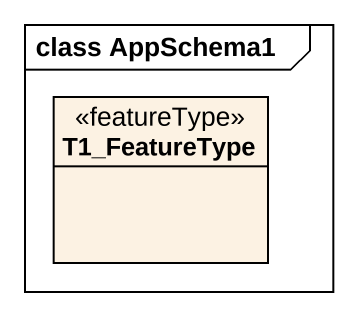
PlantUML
@startuml
mainframe class AppSchema1
hide circle
hide empty members
class T1_FeatureType <<featureType>>
@enduml
